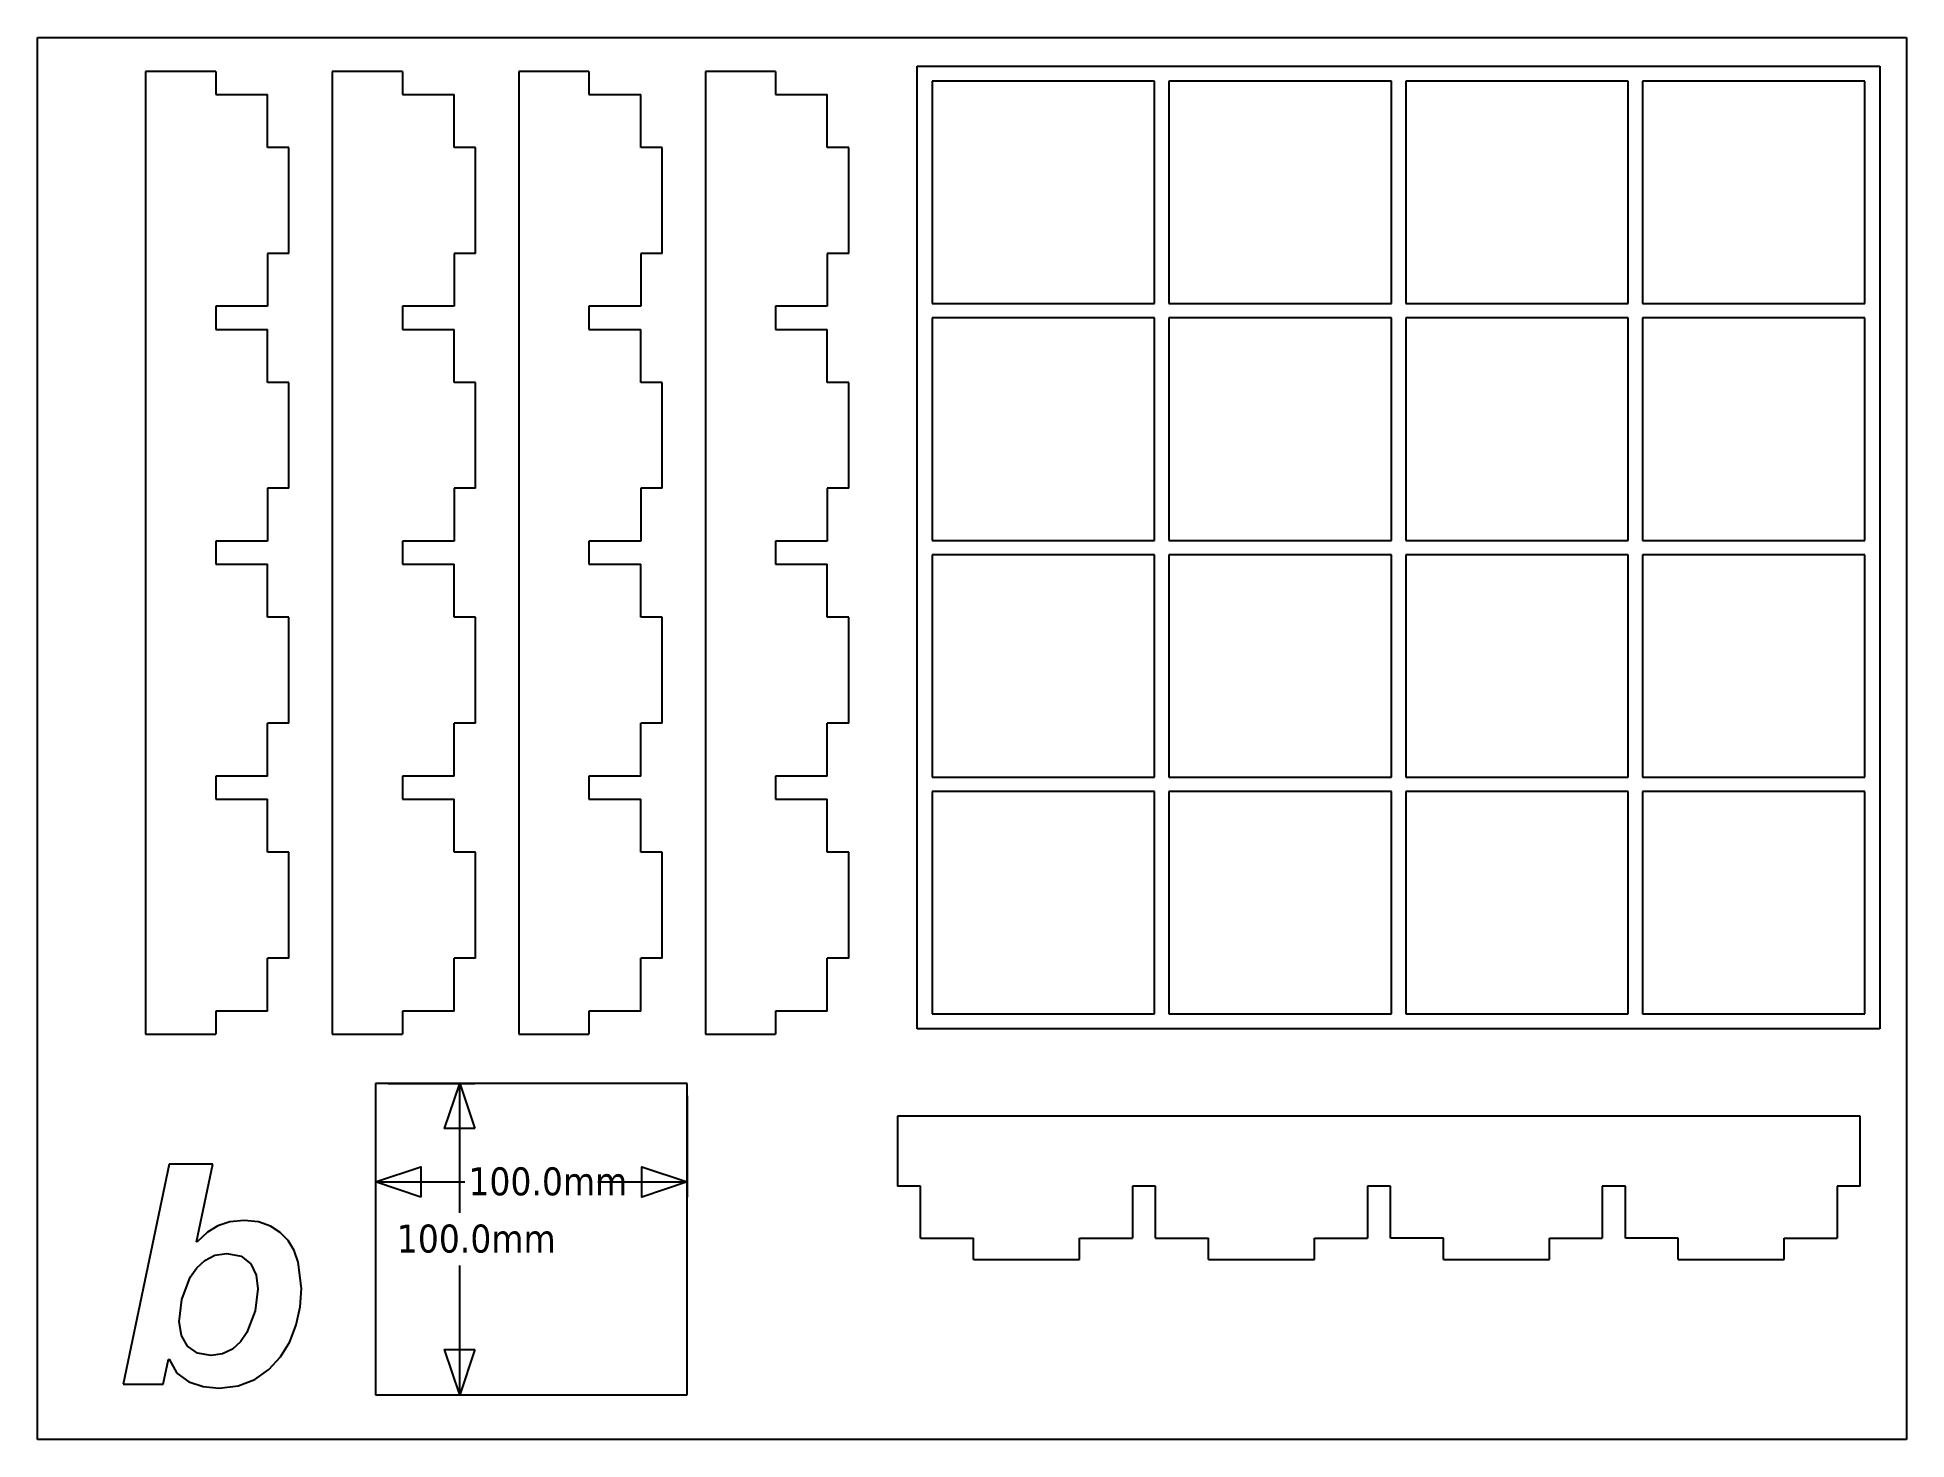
# Model space of a CAD drawing. Extents: x -274 to 326, y -228 to 222.
import ezdxf

# ---------------------------------------------------------------- set-up
doc = ezdxf.new("R2010")
doc.units = 0
doc.layers.get('0').update_dxf_attribs({"linetype": 'CONTINUOUS'})
doc.styles.add('TAHOMA', font='Tahoma')

msp = doc.modelspace()

# ---------------------------------------------------------------- linework, layer by layer
for p, q in [((-274.43, 221.98), (325.57, 221.98)), ((-274.43, -228.02), (-274.43, 221.98)), ((325.57, 221.98), (325.57, -228.02)), ((-217.18, 211.07), (-239.68, 211.07)), ((-239.68, 211.07), (-239.68, -97.93)), ((-217.18, 211.07), (-217.18, 203.67)), ((-157.28, 211.07), (-179.78, 211.07)), ((-179.78, 211.07), (-179.78, -97.93)), ((-157.28, 211.07), (-157.28, 203.67)), ((-97.38, 211.07), (-119.88, 211.07)), ((-119.88, 211.07), (-119.88, -97.93)), ((-97.38, 211.07), (-97.38, 203.67)), ((-37.48, 211.07), (-59.98, 211.07)), ((-59.98, 211.07), (-59.98, -97.93)), ((-37.48, 211.07), (-37.48, 203.67)), ((7.97, -96.23), (7.97, 212.77)), ((7.97, 212.77), (316.97, 212.77)), ((316.97, 212.77), (316.97, -96.23)), ((84.17, 207.97), (12.77, 207.97)), ((12.77, 207.97), (12.77, 136.57)), ((84.17, 136.57), (84.17, 207.97)), ((160.17, 207.97), (88.77, 207.97)), ((88.77, 207.97), (88.77, 136.57)), ((160.17, 136.57), (160.17, 207.97)), ((236.17, 207.97), (164.77, 207.97)), ((164.77, 207.97), (164.77, 136.57)), ((236.17, 136.57), (236.17, 207.97)), ((312.17, 207.97), (240.77, 207.97)), ((240.77, 207.97), (240.77, 136.57)), ((312.17, 136.57), (312.17, 207.97)), ((-217.18, 203.67), (-200.58, 203.67)), ((-200.58, 186.67), (-200.58, 203.67)), ((-157.28, 203.67), (-140.68, 203.67)), ((-140.68, 186.67), (-140.68, 203.67)), ((-97.38, 203.67), (-80.78, 203.67)), ((-80.78, 186.67), (-80.78, 203.67)), ((-37.48, 203.67), (-20.88, 203.67)), ((-20.88, 186.67), (-20.88, 203.67)), ((-193.68, 186.67), (-200.58, 186.67)), ((-193.68, 152.67), (-193.68, 186.67)), ((-133.78, 186.67), (-140.68, 186.67)), ((-133.78, 152.67), (-133.78, 186.67)), ((-73.88, 186.67), (-80.78, 186.67)), ((-73.88, 152.67), (-73.88, 186.67)), ((-13.98, 186.67), (-20.88, 186.67)), ((-13.98, 152.67), (-13.98, 186.67)), ((-200.58, 152.67), (-200.58, 135.67)), ((-193.68, 152.67), (-200.58, 152.67)), ((-140.68, 152.67), (-140.68, 135.67)), ((-133.78, 152.67), (-140.68, 152.67)), ((-80.78, 152.67), (-80.78, 135.67)), ((-73.88, 152.67), (-80.78, 152.67)), ((-20.88, 152.67), (-20.88, 135.67)), ((-13.98, 152.67), (-20.88, 152.67)), ((-217.18, 135.67), (-217.18, 128.27)), ((-200.58, 135.67), (-217.18, 135.67)), ((-157.28, 135.67), (-157.28, 128.27)), ((-140.68, 135.67), (-157.28, 135.67)), ((-97.38, 135.67), (-97.38, 128.27)), ((-80.78, 135.67), (-97.38, 135.67)), ((-37.48, 135.67), (-37.48, 128.27)), ((-20.88, 135.67), (-37.48, 135.67)), ((12.77, 136.57), (84.17, 136.57)), ((88.77, 136.57), (160.17, 136.57)), ((164.77, 136.57), (236.17, 136.57)), ((240.77, 136.57), (312.17, 136.57)), ((-217.18, 128.27), (-200.58, 128.27)), ((-200.58, 111.27), (-200.58, 128.27)), ((-157.28, 128.27), (-140.68, 128.27)), ((-140.68, 111.27), (-140.68, 128.27)), ((-97.38, 128.27), (-80.78, 128.27)), ((-80.78, 111.27), (-80.78, 128.27)), ((-37.48, 128.27), (-20.88, 128.27)), ((-20.88, 111.27), (-20.88, 128.27)), ((84.17, 131.97), (12.77, 131.97)), ((12.77, 131.97), (12.77, 60.57)), ((84.17, 60.57), (84.17, 131.97)), ((160.17, 131.97), (88.77, 131.97)), ((88.77, 131.97), (88.77, 60.57)), ((160.17, 60.57), (160.17, 131.97)), ((236.17, 131.97), (164.77, 131.97)), ((164.77, 131.97), (164.77, 60.57)), ((236.17, 60.57), (236.17, 131.97)), ((312.17, 131.97), (240.77, 131.97)), ((240.77, 131.97), (240.77, 60.57)), ((312.17, 60.57), (312.17, 131.97)), ((-193.68, 111.27), (-200.58, 111.27)), ((-193.68, 77.27), (-193.68, 111.27)), ((-133.78, 111.27), (-140.68, 111.27)), ((-133.78, 77.27), (-133.78, 111.27)), ((-73.88, 111.27), (-80.78, 111.27)), ((-73.88, 77.27), (-73.88, 111.27)), ((-13.98, 111.27), (-20.88, 111.27)), ((-13.98, 77.27), (-13.98, 111.27)), ((-200.58, 77.27), (-200.58, 60.27)), ((-193.68, 77.27), (-200.58, 77.27)), ((-140.68, 77.27), (-140.68, 60.27)), ((-133.78, 77.27), (-140.68, 77.27)), ((-80.78, 77.27), (-80.78, 60.27)), ((-73.88, 77.27), (-80.78, 77.27)), ((-20.88, 77.27), (-20.88, 60.27)), ((-13.98, 77.27), (-20.88, 77.27)), ((-217.18, 60.27), (-217.18, 52.87)), ((-200.58, 60.27), (-217.18, 60.27)), ((-157.28, 60.27), (-157.28, 52.87)), ((-140.68, 60.27), (-157.28, 60.27)), ((-97.38, 60.27), (-97.38, 52.87)), ((-80.78, 60.27), (-97.38, 60.27)), ((-37.48, 60.27), (-37.48, 52.87)), ((-20.88, 60.27), (-37.48, 60.27)), ((12.77, 60.57), (84.17, 60.57)), ((88.77, 60.57), (160.17, 60.57)), ((164.77, 60.57), (236.17, 60.57)), ((240.77, 60.57), (312.17, 60.57)), ((84.17, 55.97), (12.77, 55.97)), ((12.77, 55.97), (12.77, -15.43)), ((84.17, -15.43), (84.17, 55.97)), ((160.17, 55.97), (88.77, 55.97)), ((88.77, 55.97), (88.77, -15.43)), ((160.17, -15.43), (160.17, 55.97)), ((236.17, 55.97), (164.77, 55.97)), ((164.77, 55.97), (164.77, -15.43)), ((236.17, -15.43), (236.17, 55.97)), ((312.17, 55.97), (240.77, 55.97)), ((240.77, 55.97), (240.77, -15.43)), ((312.17, -15.43), (312.17, 55.97)), ((-217.18, 52.87), (-200.58, 52.87)), ((-200.58, 35.87), (-200.58, 52.87)), ((-157.28, 52.87), (-140.68, 52.87)), ((-140.68, 35.87), (-140.68, 52.87)), ((-97.38, 52.87), (-80.78, 52.87)), ((-80.78, 35.87), (-80.78, 52.87)), ((-37.48, 52.87), (-20.88, 52.87)), ((-20.88, 35.87), (-20.88, 52.87)), ((-193.68, 35.87), (-200.58, 35.87)), ((-193.68, 1.87), (-193.68, 35.87)), ((-133.78, 35.87), (-140.68, 35.87)), ((-133.78, 1.87), (-133.78, 35.87)), ((-73.88, 35.87), (-80.78, 35.87)), ((-73.88, 1.87), (-73.88, 35.87)), ((-13.98, 35.87), (-20.88, 35.87)), ((-13.98, 1.87), (-13.98, 35.87)), ((-200.58, -15.13), (-200.58, 1.87)), ((-193.68, 1.87), (-200.58, 1.87)), ((-140.68, -15.13), (-140.68, 1.87)), ((-133.78, 1.87), (-140.68, 1.87)), ((-80.78, -15.13), (-80.78, 1.87)), ((-73.88, 1.87), (-80.78, 1.87)), ((-20.88, -15.13), (-20.88, 1.87)), ((-13.98, 1.87), (-20.88, 1.87)), ((-217.18, -15.13), (-217.18, -22.53)), ((-200.58, -15.13), (-217.18, -15.13)), ((-157.28, -15.13), (-157.28, -22.53)), ((-140.68, -15.13), (-157.28, -15.13)), ((-97.38, -15.13), (-97.38, -22.53)), ((-80.78, -15.13), (-97.38, -15.13)), ((-37.48, -15.13), (-37.48, -22.53)), ((-20.88, -15.13), (-37.48, -15.13)), ((12.77, -15.43), (84.17, -15.43)), ((88.77, -15.43), (160.17, -15.43)), ((164.77, -15.43), (236.17, -15.43)), ((240.77, -15.43), (312.17, -15.43)), ((-217.18, -22.53), (-200.58, -22.53)), ((-200.58, -39.53), (-200.58, -22.53)), ((-157.28, -22.53), (-140.68, -22.53)), ((-140.68, -39.53), (-140.68, -22.53)), ((-97.38, -22.53), (-80.78, -22.53)), ((-80.78, -39.53), (-80.78, -22.53)), ((-37.48, -22.53), (-20.88, -22.53)), ((-20.88, -39.53), (-20.88, -22.53)), ((84.17, -20.03), (12.77, -20.03)), ((12.77, -20.03), (12.77, -91.43)), ((84.17, -91.43), (84.17, -20.03)), ((160.17, -20.03), (88.77, -20.03)), ((88.77, -20.03), (88.77, -91.43)), ((160.17, -91.43), (160.17, -20.03)), ((236.17, -20.03), (164.77, -20.03)), ((164.77, -20.03), (164.77, -91.43)), ((236.17, -91.43), (236.17, -20.03)), ((312.17, -20.03), (240.77, -20.03)), ((240.77, -20.03), (240.77, -91.43)), ((312.17, -91.43), (312.17, -20.03)), ((-193.68, -39.53), (-200.58, -39.53)), ((-193.68, -73.53), (-193.68, -39.53)), ((-133.78, -39.53), (-140.68, -39.53)), ((-133.78, -73.53), (-133.78, -39.53)), ((-73.88, -39.53), (-80.78, -39.53)), ((-73.88, -73.53), (-73.88, -39.53)), ((-13.98, -39.53), (-20.88, -39.53)), ((-13.98, -73.53), (-13.98, -39.53)), ((-193.68, -73.53), (-200.58, -73.53)), ((-200.58, -90.53), (-200.58, -73.53)), ((-133.78, -73.53), (-140.68, -73.53)), ((-140.68, -90.53), (-140.68, -73.53)), ((-73.88, -73.53), (-80.78, -73.53)), ((-80.78, -90.53), (-80.78, -73.53)), ((-13.98, -73.53), (-20.88, -73.53)), ((-20.88, -90.53), (-20.88, -73.53)), ((-217.18, -90.53), (-217.18, -97.93)), ((-200.58, -90.53), (-217.18, -90.53)), ((-157.28, -90.53), (-157.28, -97.93)), ((-140.68, -90.53), (-157.28, -90.53)), ((-97.38, -90.53), (-97.38, -97.93)), ((-80.78, -90.53), (-97.38, -90.53)), ((-37.48, -90.53), (-37.48, -97.93)), ((-20.88, -90.53), (-37.48, -90.53)), ((12.77, -91.43), (84.17, -91.43)), ((88.77, -91.43), (160.17, -91.43)), ((164.77, -91.43), (236.17, -91.43)), ((240.77, -91.43), (312.17, -91.43)), ((-239.68, -97.93), (-217.18, -97.93)), ((-179.78, -97.93), (-157.28, -97.93)), ((-119.88, -97.93), (-97.38, -97.93)), ((-59.98, -97.93), (-37.48, -97.93)), ((316.97, -96.23), (7.97, -96.23)), ((-65.89, -113.69), (-165.89, -113.69)), ((-165.89, -113.69), (-165.89, -213.69)), ((-65.89, -213.69), (-65.89, -113.69)), ((1.69, -124.23), (1.69, -146.73)), ((310.69, -124.23), (1.69, -124.23)), ((310.69, -146.73), (310.69, -124.23)), ((-232.14, -139.66), (-246.87, -210.22)), ((-218.11, -139.66), (-232.14, -139.66)), ((-223.35, -164.57), (-218.11, -139.66)), ((9.09, -146.73), (1.69, -146.73)), ((9.09, -163.33), (9.09, -146.73)), ((84.49, -146.73), (77.09, -146.73)), ((77.09, -146.73), (77.09, -163.33)), ((84.49, -163.33), (84.49, -146.73)), ((152.49, -146.73), (152.49, -163.33)), ((159.89, -146.73), (152.49, -146.73)), ((159.89, -163.33), (159.89, -146.73)), ((227.89, -146.73), (227.89, -163.33)), ((235.29, -146.73), (227.89, -146.73)), ((235.29, -163.33), (235.29, -146.73)), ((303.29, -146.73), (303.29, -163.33)), ((310.69, -146.73), (303.29, -146.73)), ((-219.85, -161.49), (-223.15, -164.57)), ((-216.48, -159.38), (-219.85, -161.49)), ((-212.66, -158.16), (-216.48, -159.38)), ((-208.03, -157.75), (-212.66, -158.16)), ((-203.46, -158.18), (-208.03, -157.75)), ((-199.63, -159.48), (-203.46, -158.18)), ((-196.48, -161.51), (-199.63, -159.48)), ((-193.95, -164.17), (-196.48, -161.51)), ((-223.15, -164.57), (-223.35, -164.57)), ((-192.02, -167.38), (-193.95, -164.17)), ((-190.69, -171.09), (-192.02, -167.38)), ((9.09, -163.33), (26.09, -163.33)), ((26.09, -170.23), (26.09, -163.33)), ((60.09, -170.23), (60.09, -163.33)), ((60.09, -163.33), (77.09, -163.33)), ((84.49, -163.33), (101.49, -163.33)), ((101.49, -170.23), (101.49, -163.33)), ((135.49, -170.23), (135.49, -163.33)), ((135.49, -163.33), (152.49, -163.33)), ((176.89, -163.33), (159.89, -163.33)), ((176.89, -170.23), (176.89, -163.33)), ((210.89, -170.23), (210.89, -163.33)), ((210.89, -163.33), (227.89, -163.33)), ((252.29, -163.33), (235.29, -163.33)), ((252.29, -170.23), (252.29, -163.33)), ((286.29, -170.23), (286.29, -163.33)), ((286.29, -163.33), (303.29, -163.33)), ((-225.37, -175.93), (-223.28, -172.94)), ((-223.28, -172.94), (-220.68, -170.5)), ((-220.68, -170.5), (-217.49, -168.86)), ((-217.49, -168.86), (-213.66, -168.32)), ((-213.66, -168.32), (-209.02, -169.14)), ((-209.02, -169.14), (-205.95, -171.58)), ((-205.95, -171.58), (-204.25, -175.24)), ((-189.65, -179.49), (-190.69, -171.09)), ((26.09, -170.23), (60.09, -170.23)), ((101.49, -170.23), (135.49, -170.23)), ((176.89, -170.23), (210.89, -170.23)), ((252.29, -170.23), (286.29, -170.23)), ((-228.04, -183.05), (-225.37, -175.93)), ((-203.68, -179.69), (-204.52, -186.7)), ((-204.25, -175.24), (-203.68, -179.69)), ((-190.07, -185.38), (-189.65, -179.49)), ((-228.88, -190.26), (-228.04, -183.05)), ((-191.33, -191.2), (-190.07, -185.38)), ((-228.21, -194.57), (-228.88, -190.26)), ((-204.52, -186.7), (-207.19, -193.67)), ((-193.43, -196.66), (-191.33, -191.2)), ((-226.21, -198.02), (-228.21, -194.57)), ((-209.26, -196.6), (-211.83, -198.96)), ((-207.19, -193.67), (-209.26, -196.6)), ((-196.37, -201.48), (-193.43, -196.66)), ((-234.02, -210.22), (-232.34, -202.22)), ((-232.34, -202.22), (-232.14, -202.22)), ((-232.14, -202.22), (-229.63, -206.71)), ((-223, -200.28), (-226.21, -198.02)), ((-218.7, -201.03), (-223, -200.28)), ((-214.96, -200.51), (-218.7, -201.03)), ((-211.83, -198.96), (-214.96, -200.51)), ((-200.12, -205.54), (-196.37, -201.48)), ((-229.63, -206.71), (-225.87, -209.53)), ((-225.87, -209.53), (-221.23, -211.01)), ((-210, -210.82), (-204.67, -208.74)), ((-204.67, -208.74), (-200.12, -205.54)), ((-246.87, -210.22), (-234.02, -210.22)), ((-221.23, -211.01), (-216.13, -211.51)), ((-216.13, -211.51), (-210, -210.82)), ((-165.89, -213.69), (-65.89, -213.69)), ((325.57, -228.02), (-274.43, -228.02))]:
    msp.add_line(p, q)
at = {"color": 49}
for p, q in [((-161.85, -113.69), (-134.03, -113.69)), ((-138.87, -155.21), (-138.87, -113.69)), ((-165.89, -117.72), (-165.89, -150.17)), ((-65.89, -117.72), (-65.89, -150.17)), ((-165.89, -145.33), (-137.28, -145.33)), ((-94.49, -145.33), (-65.89, -145.33)), ((-138.87, -213.69), (-138.87, -172.16)), ((-161.85, -213.69), (-134.03, -213.69))]:
    msp.add_line(p, q, dxfattribs=at)

# ---------------------------------------------------------------- texts
at = {"color": 49, "char_height": 8.983, "attachment_point": 7, "style": 'TAHOMA'}
for insert in [(-136.07, -149.8), (-159.05, -168.16)]:
    msp.add_mtext('100.0mm', dxfattribs=dict(at, insert=insert))

# ---------------------------------------------------------------- meshes
at = {"color": 49}
mesh = msp.add_polyface(dxfattribs=at)
corners = [(-134.03, -128.22), (-143.71, -128.22), (-138.87, -113.69)]
mesh.append_faces([[corners[k] for k in face] for face in [(0, 1, 2)]], dxfattribs={"color": 49})
mesh = msp.add_polyface(dxfattribs=at)
corners = [(-151.36, -150.17), (-165.89, -145.33), (-151.36, -140.48)]
mesh.append_faces([[corners[k] for k in face] for face in [(0, 1, 2)]], dxfattribs={"color": 49})
mesh = msp.add_polyface(dxfattribs=at)
corners = [(-65.89, -145.33), (-80.42, -150.17), (-80.42, -140.48)]
mesh.append_faces([[corners[k] for k in face] for face in [(0, 1, 2)]], dxfattribs={"color": 49})
mesh = msp.add_polyface(dxfattribs=at)
corners = [(-134.03, -199.15), (-138.87, -213.69), (-143.71, -199.15)]
mesh.append_faces([[corners[k] for k in face] for face in [(0, 1, 2)]], dxfattribs={"color": 49})

doc.saveas('drawing.dxf')
